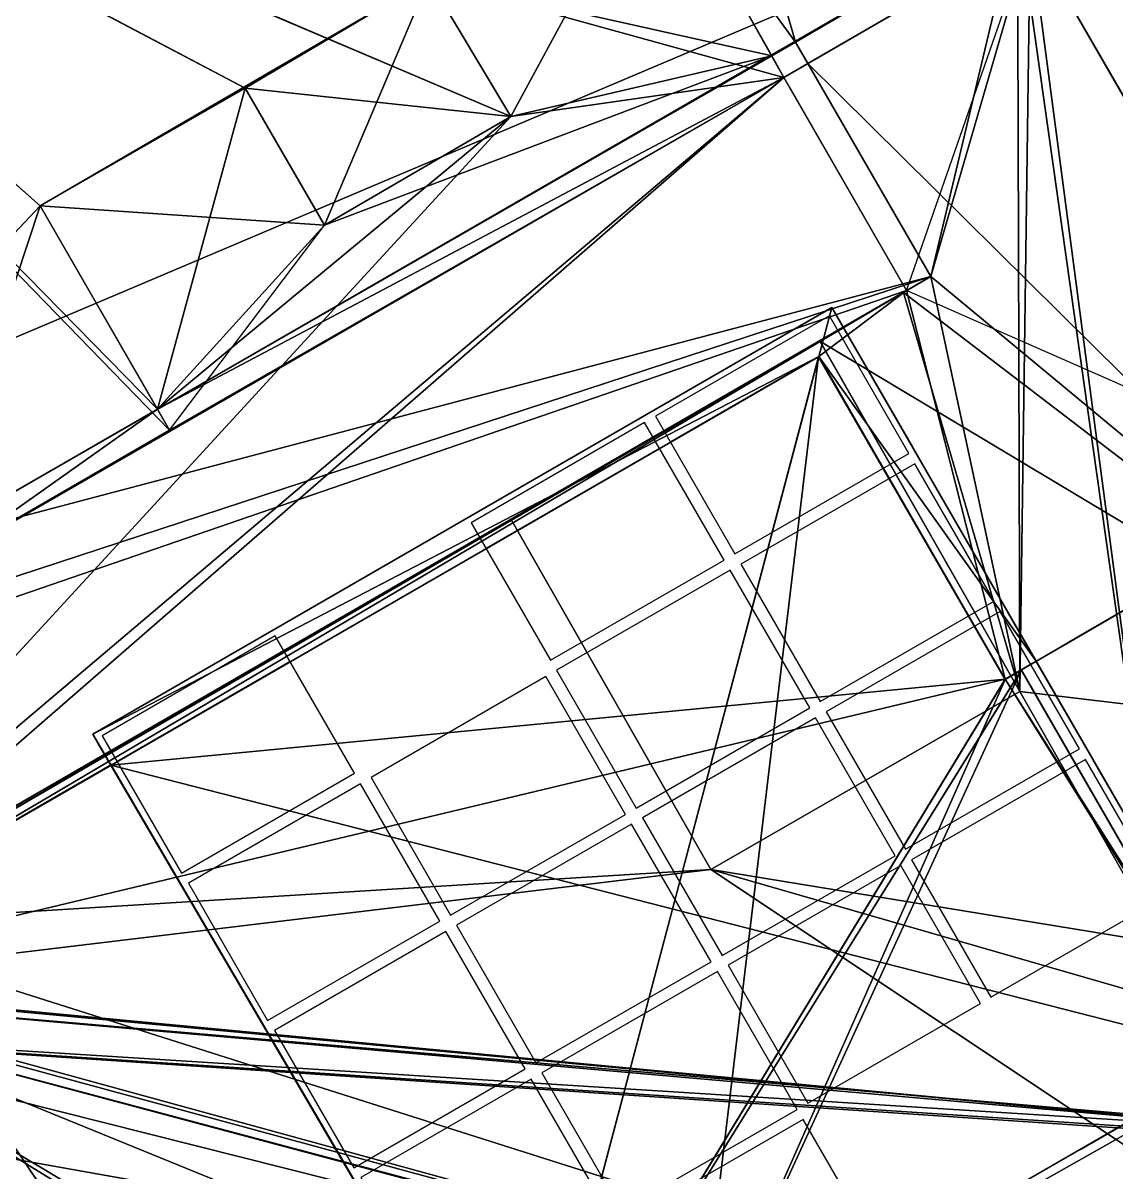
# Model space of a CAD drawing. Header units: metres. Extents: x -36.1 to 30.3, y -15.2 to 19.6.
# Drawn here: x 16.23 to 23.53, y 5.22 to 12.9 of the extents above; entities that cross this region are included whole.
import ezdxf

# ---------------------------------------------------------------- set-up
doc = ezdxf.new("R2010")
doc.units = ezdxf.units.M

msp = doc.modelspace()

# ---------------------------------------------------------------- linework, layer by layer
at = {"layer": '1ST%FLOOR_1ST%CORRIDOR', "color": 43}
for points in [[(21.39165, 12.76959, 4.4222), (21.39165, 12.76959, 0.5112), (15.60099, 9.43647, 0.5112), (15.60099, 9.43647, 4.4222)], [(22.29652, 11.20299, 4.4222), (22.29652, 11.20299, 0.5112), (21.39165, 12.76959, 0.5112), (21.39165, 12.76959, 4.4222)], [(21.55388, 10.77331, 4.4222), (21.55388, 10.77331, 0.5112), (22.29652, 11.20299, 0.5112), (22.29652, 11.20299, 4.4222)], [(19.49051, 9.57945, 4.4222), (19.49051, 9.57945, 0.5112), (21.55388, 10.77331, 0.5112), (21.55388, 10.77331, 4.4222)], [(14.79667, 6.86608, 4.4222), (14.79667, 6.86608, 0.5112), (19.49051, 9.57945, 0.5112), (19.49051, 9.57945, 4.4222)]]:
    msp.add_3dface(points, dxfattribs=at)
at = {"layer": '1ST%FLOOR_1ST%CORRIDOR', "color": 8}
for points in [[(22.29652, 11.20299, 0.5112), (15.60099, 9.43647, 0.5112), (21.39165, 12.76959, 0.5112)], [(22.29652, 11.20299, 0.5112), (14.79667, 6.86608, 0.5112), (13.89319, 8.44849, 0.5112)], [(22.29652, 11.20299, 0.5112), (13.89319, 8.44849, 0.5112), (15.60099, 9.43647, 0.5112)], [(22.29652, 11.20299, 0.5112), (19.49051, 9.57945, 0.5112), (14.79667, 6.86608, 0.5112)]]:
    msp.add_3dface(points, dxfattribs=at)
at = {"layer": '1ST%FLOOR_1ST%CORRIDOR', "color": 15}
for points in [[(21.3144, 12.53478, 4.4222), (21.23334, 12.67846, 4.4222), (17.12798, 10.31541, 4.4222)], [(21.3144, 12.53478, 4.4222), (22.13381, 11.10891, 4.4222), (22.29652, 11.20299, 4.4222), (21.47385, 12.62727, 4.4222)], [(13.9763, 8.30292, 4.4222), (22.13381, 11.10891, 4.4222), (21.3144, 12.53478, 4.4222)], [(13.9763, 8.30292, 4.4222), (21.3144, 12.53478, 4.4222), (17.20799, 10.17682, 4.4222)], [(21.3144, 12.53478, 4.4222), (17.12798, 10.31541, 4.4222), (17.20799, 10.17682, 4.4222)], [(13.9763, 8.30292, 4.4222), (14.79667, 6.86608, 4.4222), (22.13381, 11.10891, 4.4222)], [(17.12798, 10.31541, 4.4222), (15.60099, 9.43647, 4.4222), (15.66638, 9.28292, 4.4222)], [(15.66638, 9.28292, 4.4222), (17.20799, 10.17682, 4.4222), (17.12798, 10.31541, 4.4222)]]:
    msp.add_3dface(points, dxfattribs=at)
at = {"layer": '1ST%FLOOR_1ST%CORRIDOR', "color": 45}
for points in [[(21.3367, 12.73796, 3.2412), (21.3367, 12.73796, 0.8112), (20.54455, 12.282, 0.8112), (20.54455, 12.282, 3.2412)], [(22.09665, 11.54901, 3.2412), (22.09665, 11.54901, 0.8112), (21.59149, 12.42361, 0.8112), (21.59149, 12.42361, 3.2412)], [(20.62436, 10.23549, 3.2412), (20.62436, 10.23549, 0.8112), (21.49857, 10.74131, 0.8112), (21.49857, 10.74131, 3.2412)], [(16.44763, 9.9238, 3.2412), (16.44763, 9.9238, 0.8112), (15.65548, 9.46784, 0.8112), (15.65548, 9.46784, 3.2412)], [(18.56079, 9.04201, 3.2412), (18.56079, 9.04201, 0.8112), (19.43521, 9.54748, 0.8112), (19.43521, 9.54748, 3.2412)]]:
    msp.add_3dface(points, dxfattribs=at)
at = {"layer": '1ST%FLOOR_1ST%ELECTRICAL%ROOM', "color": 43}
for points in [[(22.87598, 13.63744, 4.4222), (22.87598, 13.63744, 0.5112), (21.39165, 12.76959, 0.5112), (21.39165, 12.76959, 4.4222)], [(26.10488, 8.04481, 4.4222), (26.10488, 8.04481, 0.5112), (22.87598, 13.63744, 0.5112), (22.87598, 13.63744, 4.4222)], [(21.39165, 12.76959, 4.4222), (21.39165, 12.76959, 0.5112), (22.29652, 11.20299, 0.5112), (22.29652, 11.20299, 4.4222)], [(22.29652, 11.20299, 4.4222), (22.29652, 11.20299, 0.5112), (21.55388, 10.77331, 0.5112), (21.55388, 10.77331, 4.4222)], [(21.55388, 10.77331, 4.4222), (21.55388, 10.77331, 0.5112), (22.89059, 8.42908, 0.5112), (22.89059, 8.42908, 4.4222)], [(22.89059, 8.42908, 4.4222), (22.89059, 8.42908, 0.5112), (23.85034, 6.74268, 0.5112), (23.85034, 6.74268, 4.4222)]]:
    msp.add_3dface(points, dxfattribs=at)
at = {"layer": '1ST%FLOOR_1ST%ELECTRICAL%ROOM', "color": 8}
for points in [[(22.87598, 13.63744, 0.5112), (22.29652, 11.20299, 0.5112), (21.39165, 12.76959, 0.5112)], [(22.87598, 13.63744, 0.5112), (22.89059, 8.42908, 0.5112), (22.29652, 11.20299, 0.5112)], [(22.87598, 13.63744, 0.5112), (26.10488, 8.04481, 0.5112), (23.85034, 6.74268, 0.5112)], [(22.87598, 13.63744, 0.5112), (23.85034, 6.74268, 0.5112), (22.89059, 8.42908, 0.5112)], [(22.89059, 8.42908, 0.5112), (21.55388, 10.77331, 0.5112), (22.29652, 11.20299, 0.5112)]]:
    msp.add_3dface(points, dxfattribs=at)
at = {"layer": '1ST%FLOOR_1ST%ELECTRICAL%ROOM', "color": 15}
for points in [[(21.39165, 12.76959, 4.4222), (21.47385, 12.62727, 4.4222), (22.96112, 13.48997, 4.4222), (22.87598, 13.63744, 4.4222)], [(26.10488, 8.04481, 4.4222), (22.96112, 13.48997, 4.4222), (21.47385, 12.62727, 4.4222)], [(26.10488, 8.04481, 4.4222), (21.47385, 12.62727, 4.4222), (22.29652, 11.20299, 4.4222)], [(26.10488, 8.04481, 4.4222), (22.29652, 11.20299, 4.4222), (22.11368, 11.09721, 4.4222)], [(21.55452, 10.77219, 4.4222), (26.10488, 8.04481, 4.4222), (22.11368, 11.09721, 4.4222)], [(21.55452, 10.77219, 4.4222), (22.89059, 8.42908, 4.4222), (26.10488, 8.04481, 4.4222)], [(22.89059, 8.42908, 4.4222), (23.85034, 6.74268, 4.4222), (26.10488, 8.04481, 4.4222)]]:
    msp.add_3dface(points, dxfattribs=at)
at = {"layer": '1ST%FLOOR_1ST%ELECTRICAL%ROOM', "color": 45}
msp.add_3dface([(21.59149, 12.42361, 3.2412), (21.59149, 12.42361, 0.8112), (22.09665, 11.54901, 0.8112), (22.09665, 11.54901, 3.2412)], dxfattribs=at)
at = {"layer": '1ST%FLOOR_1ST%ELEVATOR%MACHINE', "color": 43}
for points in [[(21.55388, 10.77331, 4.4222), (21.55388, 10.77331, 0.5112), (19.49051, 9.57945, 0.5112), (19.49051, 9.57945, 4.4222)], [(22.89059, 8.42908, 4.4222), (22.89059, 8.42908, 0.5112), (21.55388, 10.77331, 0.5112), (21.55388, 10.77331, 4.4222)], [(19.49051, 9.57945, 4.4222), (19.49051, 9.57945, 0.5112), (20.82536, 7.23828, 0.5112), (20.82536, 7.23828, 4.4222)], [(20.82536, 7.23828, 4.4222), (20.82536, 7.23828, 0.5112), (22.89059, 8.42908, 0.5112), (22.89059, 8.42908, 4.4222)]]:
    msp.add_3dface(points, dxfattribs=at)
at = {"layer": '1ST%FLOOR_1ST%ELEVATOR%MACHINE', "color": 8}
msp.add_3dface([(21.55388, 10.77331, 0.5112), (22.89059, 8.42908, 0.5112), (20.82536, 7.23828, 0.5112), (19.49051, 9.57945, 0.5112)], dxfattribs=at)
at = {"layer": '1ST%FLOOR_1ST%ELEVATOR%MACHINE', "color": 15}
msp.add_3dface([(19.49349, 9.57422, 4.4222), (20.82536, 7.23828, 4.4222), (22.89059, 8.42908, 4.4222), (21.55452, 10.77219, 4.4222)], dxfattribs=at)
at = {"layer": '1ST%FLOOR_1ST%ELEVATOR%MACHINE', "color": 45}
msp.add_3dface([(21.49857, 10.74131, 3.2412), (21.49857, 10.74131, 0.8112), (20.62436, 10.23549, 0.8112), (20.62436, 10.23549, 3.2412)], dxfattribs=at)
at = {"layer": '1ST%FLOOR_1ST%LOBBY', "color": 15}
for points in [[(20.82536, 7.23828, 4.4222), (19.49349, 9.57422, 4.4222), (14.07784, 6.42639, 4.4222)], [(14.07784, 6.42639, 4.4222), (19.49349, 9.57422, 4.4222), (14.79667, 6.86608, 4.4222)], [(23.85034, 6.74268, 4.4222), (22.89059, 8.42908, 4.4222), (20.82536, 7.23828, 4.4222)], [(27.71813, 5.25058, 4.4222), (20.82536, 7.23828, 4.4222), (14.07784, 6.42639, 4.4222)], [(27.71813, 5.25058, 4.4222), (23.85034, 6.74268, 4.4222), (20.82536, 7.23828, 4.4222)], [(9.85403, 6.42639, 4.4222), (9.85263, -0.01894, 4.4222), (23.53432, -0.01894, 4.4222)], [(9.85403, 6.42639, 4.4222), (23.53432, -0.01894, 4.4222), (23.53432, 0.89388, 4.4222)], [(9.85403, 6.42639, 4.4222), (23.53432, 0.89388, 4.4222), (27.3735, 0.89388, 4.4222)], [(9.85403, 6.42639, 4.4222), (27.3735, 0.89388, 4.4222), (27.3735, 2.87498, 4.4222)], [(9.85403, 6.42639, 4.4222), (27.3735, 2.87498, 4.4222), (27.71813, 5.25058, 4.4222)], [(9.85403, 6.42639, 4.4222), (27.71813, 5.25058, 4.4222), (14.07784, 6.42639, 4.4222)]]:
    msp.add_3dface(points, dxfattribs=at)
at = {"layer": '1ST%FLOOR_1ST%LOBBY', "color": 43}
for points in [[(19.49051, 9.57945, 4.4222), (19.49051, 9.57945, 0.5112), (14.79667, 6.86608, 0.5112), (14.79667, 6.86608, 4.4222)], [(20.82536, 7.23828, 4.4222), (20.82536, 7.23828, 0.5112), (19.49051, 9.57945, 0.5112), (19.49051, 9.57945, 4.4222)], [(22.89059, 8.42908, 4.4222), (22.89059, 8.42908, 0.5112), (20.82536, 7.23828, 0.5112), (20.82536, 7.23828, 4.4222)], [(23.85034, 6.74268, 4.4222), (23.85034, 6.74268, 0.5112), (22.89059, 8.42908, 0.5112), (22.89059, 8.42908, 4.4222)]]:
    msp.add_3dface(points, dxfattribs=at)
at = {"layer": '1ST%FLOOR_1ST%LOBBY', "color": 8}
for points in [[(14.79667, 6.86608, 0.5112), (19.49051, 9.57945, 0.5112), (20.82536, 7.23828, 0.5112)], [(20.82536, 7.23828, 0.5112), (22.89059, 8.42908, 0.5112), (23.85034, 6.74268, 0.5112)], [(27.3735, 2.87498, 0.5112), (8.26992, 6.23491, 0.5112), (8.26992, 7.68722, 0.5112)], [(27.3735, 2.87498, 0.5112), (8.26992, 7.68722, 0.5112), (14.79667, 6.86608, 0.5112)], [(27.3735, 2.87498, 0.5112), (14.79667, 6.86608, 0.5112), (20.82536, 7.23828, 0.5112)], [(27.3735, 2.87498, 0.5112), (20.82536, 7.23828, 0.5112), (23.85034, 6.74268, 0.5112)], [(27.3735, 2.87498, 0.5112), (3.99366, -0.45413, 0.5112), (3.99366, 6.23491, 0.5112)], [(27.3735, 2.87498, 0.5112), (3.99366, 6.23491, 0.5112), (8.26992, 6.23491, 0.5112)]]:
    msp.add_3dface(points, dxfattribs=at)
at = {"layer": '1ST%FLOOR_1ST%LOBBY', "color": 45}
for points in [[(19.43521, 9.54748, 3.2412), (19.43521, 9.54748, 0.8112), (18.56079, 9.04201, 0.8112), (18.56079, 9.04201, 3.2412)], [(15.08014, 7.0066, 4.4222), (9.85463, -0.01694, 4.4222), (16.77586, 4.4834, 4.4222)]]:
    msp.add_3dface(points, dxfattribs=at)
at = {"layer": '1ST%FLOOR_1ST%RESTROOM', "color": 8}
for points in [[(22.87598, 13.63744, 0.5112), (15.0748, 10.33024, 0.5112), (12.14699, 15.40162, 0.5112)], [(22.87598, 13.63744, 0.5112), (15.60099, 9.43647, 0.5112), (15.0748, 10.33024, 0.5112)], [(22.87598, 13.63744, 0.5112), (21.39165, 12.76959, 0.5112), (15.60099, 9.43647, 0.5112)]]:
    msp.add_3dface(points, dxfattribs=at)
at = {"layer": '1ST%FLOOR_1ST%RESTROOM', "color": 15}
for points in [[(12.14699, 15.40162, 4.4222), (15.60099, 9.43647, 4.4222), (17.12798, 10.31541, 4.4222)], [(12.14699, 15.40162, 4.4222), (17.12798, 10.31541, 4.4222), (16.34211, 11.67669, 4.4222)], [(12.14699, 15.40162, 4.4222), (16.34211, 11.67669, 4.4222), (17.71293, 12.46372, 4.4222)], [(12.14699, 15.40162, 4.4222), (17.71293, 12.46372, 4.4222), (19.49011, 12.27384, 4.4222)], [(12.14699, 15.40162, 4.4222), (19.49011, 12.27384, 4.4222), (18.94118, 13.19203, 4.4222)], [(21.23334, 12.67846, 4.4222), (20.45492, 14.05819, 4.4222), (18.94118, 13.19203, 4.4222)], [(20.45492, 14.05819, 4.4222), (21.23334, 12.67846, 4.4222), (21.39165, 12.76959, 4.4222)], [(20.45492, 14.05819, 4.4222), (21.39165, 12.76959, 4.4222), (22.87598, 13.63744, 4.4222)], [(21.23334, 12.67846, 4.4222), (18.94118, 13.19203, 4.4222), (19.49011, 12.27384, 4.4222)], [(17.12798, 10.31541, 4.4222), (21.23334, 12.67846, 4.4222), (19.49011, 12.27384, 4.4222)], [(16.34211, 11.67669, 4.4222), (18.24423, 11.54602, 4.4222), (17.71293, 12.46372, 4.4222)], [(17.71293, 12.46372, 4.4222), (18.24423, 11.54602, 4.4222), (19.49011, 12.27384, 4.4222)], [(17.12798, 10.31541, 4.4222), (19.49011, 12.27384, 4.4222), (18.24423, 11.54602, 4.4222)], [(16.34211, 11.67669, 4.4222), (17.12798, 10.31541, 4.4222), (18.24423, 11.54602, 4.4222)]]:
    msp.add_3dface(points, dxfattribs=at)
at = {"layer": '1ST%FLOOR_1ST%RESTROOM', "color": 43}
for points in [[(21.39165, 12.76959, 4.4222), (21.39165, 12.76959, 0.5112), (22.87598, 13.63744, 0.5112), (22.87598, 13.63744, 4.4222)], [(15.60099, 9.43647, 4.4222), (15.60099, 9.43647, 0.5112), (21.39165, 12.76959, 0.5112), (21.39165, 12.76959, 4.4222)]]:
    msp.add_3dface(points, dxfattribs=at)
at = {"layer": '1ST%FLOOR_1ST%RESTROOM', "color": 45}
for points in [[(20.54455, 12.282, 3.2412), (20.54455, 12.282, 0.8112), (21.3367, 12.73796, 0.8112), (21.3367, 12.73796, 3.2412)], [(15.65548, 9.46784, 3.2412), (15.65548, 9.46784, 0.8112), (16.44763, 9.9238, 0.8112), (16.44763, 9.9238, 3.2412)]]:
    msp.add_3dface(points, dxfattribs=at)
at = {"layer": '2ND%FLOOR%NORTH_2ND%CORRIDOR', "color": 8}
for points in [[(20.45492, 14.05819, 4.4222), (19.49011, 12.27384, 4.4222), (18.94118, 13.19203, 4.4222)], [(20.45492, 14.05819, 4.4222), (21.23334, 12.67846, 4.4222), (19.49011, 12.27384, 4.4222)], [(21.23334, 12.67846, 4.4222), (17.12798, 10.31541, 4.4222), (18.24423, 11.54602, 4.4222)], [(21.3144, 12.53478, 4.4222), (17.12798, 10.31541, 4.4222), (21.23334, 12.67846, 4.4222)], [(21.23334, 12.67846, 4.4222), (18.24423, 11.54602, 4.4222), (19.49011, 12.27384, 4.4222)], [(21.3144, 12.53478, 4.4222), (14.79667, 6.86608, 4.4222), (13.9763, 8.30292, 4.4222)], [(21.3144, 12.53478, 4.4222), (13.9763, 8.30292, 4.4222), (17.20799, 10.17682, 4.4222)], [(21.3144, 12.53478, 4.4222), (22.13381, 11.10891, 4.4222), (14.79667, 6.86608, 4.4222)], [(21.3144, 12.53478, 4.4222), (17.20799, 10.17682, 4.4222), (17.12798, 10.31541, 4.4222)], [(17.12798, 10.31541, 4.4222), (16.34211, 11.67669, 4.4222), (17.71293, 12.46372, 4.4222)], [(17.12798, 10.31541, 4.4222), (17.71293, 12.46372, 4.4222), (18.24423, 11.54602, 4.4222)], [(19.49051, 9.57945, 4.4222), (14.07784, 6.42639, 4.4222), (14.79667, 6.86608, 4.4222)]]:
    msp.add_3dface(points, dxfattribs=at)
at = {"layer": '2ND%FLOOR%NORTH_2ND%CORRIDOR', "color": 15}
for points in [[(21.3144, 12.53478, 9.1458), (20.45492, 14.05819, 9.1458), (18.94118, 13.19203, 9.1458)], [(21.3144, 12.53478, 9.1458), (18.94118, 13.19203, 9.1458), (19.49011, 12.27384, 9.1458)], [(14.16683, 6.47812, 9.1458), (22.13381, 11.10891, 9.1458), (21.3144, 12.53478, 9.1458)], [(14.16683, 6.47812, 9.1458), (21.3144, 12.53478, 9.1458), (19.49011, 12.27384, 9.1458)], [(18.24423, 11.54602, 9.1458), (17.71293, 12.46372, 9.1458), (16.34211, 11.67669, 9.1458)], [(18.24423, 11.54602, 9.1458), (16.34211, 11.67669, 9.1458), (17.20799, 10.17682, 9.1458)]]:
    msp.add_3dface(points, dxfattribs=at)
at = {"layer": '2ND%FLOOR%NORTH_2ND%CORRIDOR', "color": 43}
for points in [[(21.3144, 12.53478, 9.1458), (21.3144, 12.53478, 4.4222), (20.45492, 14.05819, 4.4222), (20.45492, 14.05819, 9.1458)], [(18.94118, 13.19203, 9.1458), (18.94118, 13.19203, 4.4222), (19.49011, 12.27384, 4.4222), (19.49011, 12.27384, 9.1458)], [(22.13381, 11.10891, 9.1458), (22.13381, 11.10891, 4.4222), (21.3144, 12.53478, 4.4222), (21.3144, 12.53478, 9.1458)], [(17.71293, 12.46372, 9.1458), (17.71293, 12.46372, 4.4222), (16.34211, 11.67669, 4.4222), (16.34211, 11.67669, 9.1458)], [(18.24423, 11.54602, 9.1458), (18.24423, 11.54602, 4.4222), (17.71293, 12.46372, 4.4222), (17.71293, 12.46372, 9.1458)], [(19.49011, 12.27384, 9.1458), (19.49011, 12.27384, 4.4222), (18.24423, 11.54602, 4.4222), (18.24423, 11.54602, 9.1458)], [(16.34211, 11.67669, 9.1458), (16.34211, 11.67669, 4.4222), (17.20799, 10.17682, 4.4222), (17.20799, 10.17682, 9.1458)], [(14.07784, 6.42639, 9.1458), (14.07784, 6.42639, 4.4222), (22.13381, 11.10891, 4.4222), (22.13381, 11.10891, 9.1458)], [(17.20799, 10.17682, 9.1458), (17.20799, 10.17682, 4.4222), (15.66638, 9.28292, 4.4222), (15.66638, 9.28292, 9.1458)]]:
    msp.add_3dface(points, dxfattribs=at)
at = {"layer": '2ND%FLOOR%NORTH_2ND%CORRIDOR', "color": 45}
for points in [[(21.27934, 12.59692, 7.1522), (21.27934, 12.59692, 4.7222), (20.78306, 13.47658, 4.7222), (20.78306, 13.47658, 7.1522)], [(21.85263, 11.5982, 7.1522), (21.85263, 11.5982, 4.7222), (21.34939, 12.4739, 4.7222), (21.34939, 12.4739, 7.1522)], [(16.66784, 11.11246, 7.1522), (16.66784, 11.11246, 4.7222), (17.17281, 10.23776, 4.7222), (17.17281, 10.23776, 7.1522)]]:
    msp.add_3dface(points, dxfattribs=at)
at = {"layer": '2ND%FLOOR%NORTH_2ND%LOBBY', "color": 43}
for points in [[(22.96112, 13.48997, 9.1458), (22.96112, 13.48997, 4.4222), (21.3144, 12.53478, 4.4222), (21.3144, 12.53478, 9.1458)], [(27.60641, 5.44408, 4.729), (27.60641, 5.44408, 4.4222), (22.96112, 13.48997, 4.4222)], [(22.96112, 13.48997, 4.4222), (22.96112, 13.48997, 5.43406), (23.78641, 12.06051, 4.729)], [(27.60641, 5.44408, 4.729), (22.96112, 13.48997, 4.4222), (23.78641, 12.06051, 4.729)], [(27.60641, 5.44408, 4.729), (23.78641, 12.06051, 4.729), (22.96112, 13.48997, 5.43406)], [(27.71813, 5.25058, 9.1458), (27.60641, 5.44408, 4.729), (22.96112, 13.48997, 5.43406)], [(27.71813, 5.25058, 9.1458), (22.96112, 13.48997, 5.43406), (22.96112, 13.48997, 9.1458)], [(21.3144, 12.53478, 9.1458), (21.3144, 12.53478, 4.4222), (22.13381, 11.10891, 4.4222), (22.13381, 11.10891, 9.1458)], [(22.13381, 11.10891, 9.1458), (22.13381, 11.10891, 4.4222), (14.07784, 6.42639, 4.4222), (14.07784, 6.42639, 9.1458)]]:
    msp.add_3dface(points, dxfattribs=at)
at = {"layer": '2ND%FLOOR%NORTH_2ND%LOBBY', "color": 15}
for points in [[(22.96112, 13.48997, 9.1458), (21.3144, 12.53478, 9.1458), (22.13381, 11.10891, 9.1458)], [(22.13381, 11.10891, 9.1458), (14.16683, 6.47812, 9.1458), (14.28885, 6.47812, 9.1458)], [(22.13381, 11.10891, 9.1458), (14.28885, 6.47812, 9.1458), (21.54709, 10.66866, 9.1458)], [(22.13381, 11.10891, 9.1458), (21.54709, 10.66866, 9.1458), (22.79378, 8.51049, 9.1458)], [(22.13381, 11.10891, 9.1458), (22.79378, 8.51049, 9.1458), (25.05496, 9.82452, 9.1458)], [(22.79378, 8.51049, 9.1458), (21.54709, 10.66866, 9.1458), (14.28885, 6.47812, 9.1458)], [(22.90202, 8.57339, 9.1458), (24.67786, 5.49235, 9.1458), (26.83996, 6.73281, 9.1458), (25.05496, 9.82452, 9.1458)], [(24.67786, 5.49235, 9.1458), (22.90202, 8.57339, 9.1458), (22.79378, 8.51049, 9.1458)], [(24.67786, 5.49235, 9.1458), (22.79378, 8.51049, 9.1458), (14.28885, 6.47812, 9.1458)], [(24.67786, 5.49235, 9.1458), (14.16683, 6.47812, 9.1458), (14.07784, 6.42639, 9.1458)], [(24.67786, 5.49235, 9.1458), (14.28885, 6.47812, 9.1458), (14.16683, 6.47812, 9.1458)], [(9.85403, 6.42639, 9.1458), (9.85263, -0.01894, 9.1458), (23.53432, -0.01894, 9.1458)], [(9.85403, 6.42639, 9.1458), (23.53432, -0.01894, 9.1458), (23.53432, 0.89388, 9.1458)], [(9.85403, 6.42639, 9.1458), (23.53432, 0.89388, 9.1458), (27.3541, 0.89388, 9.1458)], [(9.85403, 6.42639, 9.1458), (27.3541, 0.89388, 9.1458), (27.3541, 2.89438, 9.1458)], [(9.85403, 6.42639, 9.1458), (27.3541, 2.89438, 9.1458), (29.67544, 2.89438, 9.1458)], [(9.85403, 6.42639, 9.1458), (29.67544, 2.89438, 9.1458), (27.70693, 5.23118, 9.1458)], [(9.85403, 6.42639, 9.1458), (27.70693, 5.23118, 9.1458), (24.67786, 5.49235, 9.1458)], [(9.85403, 6.42639, 9.1458), (24.67786, 5.49235, 9.1458), (14.07784, 6.42639, 9.1458)]]:
    msp.add_3dface(points, dxfattribs=at)
at = {"layer": '2ND%FLOOR%NORTH_2ND%LOBBY', "color": 8}
for points in [[(22.96112, 13.48997, 4.4222), (22.29652, 11.20299, 4.4222), (21.47385, 12.62727, 4.4222)], [(22.96112, 13.48997, 4.4222), (22.89059, 8.42908, 4.4222), (22.29652, 11.20299, 4.4222)], [(22.96112, 13.48997, 4.4222), (23.85034, 6.74268, 4.4222), (22.89059, 8.42908, 4.4222)], [(22.96112, 13.48997, 4.4222), (26.10488, 8.04481, 4.4222), (23.85034, 6.74268, 4.4222)], [(21.47385, 12.62727, 4.4222), (22.29652, 11.20299, 4.4222), (22.13381, 11.10891, 4.4222), (21.3144, 12.53478, 4.4222)], [(22.89059, 8.42908, 4.4222), (22.11368, 11.09721, 4.4222), (22.29652, 11.20299, 4.4222)], [(22.89059, 8.42908, 4.4222), (21.55452, 10.77219, 4.4222), (22.11368, 11.09721, 4.4222)], [(21.55452, 10.77219, 4.4222), (22.89059, 8.42908, 4.4222), (20.82536, 7.23828, 4.4222), (19.49349, 9.57422, 4.4222)], [(14.07784, 6.42639, 4.4222), (19.49349, 9.57422, 4.4222), (20.82536, 7.23828, 4.4222)], [(20.82536, 7.23828, 4.4222), (22.89059, 8.42908, 4.4222), (23.85034, 6.74268, 4.4222)], [(27.3735, 2.87498, 4.4222), (14.07784, 6.42639, 4.4222), (20.82536, 7.23828, 4.4222)], [(27.3735, 2.87498, 4.4222), (20.82536, 7.23828, 4.4222), (23.85034, 6.74268, 4.4222)], [(27.3735, 2.87498, 4.4222), (9.85263, -0.01894, 4.4222), (9.85403, 6.42639, 4.4222)], [(27.3735, 2.87498, 4.4222), (9.85403, 6.42639, 4.4222), (14.07784, 6.42639, 4.4222)]]:
    msp.add_3dface(points, dxfattribs=at)
at = {"layer": '2ND%FLOOR%NORTH_2ND%LOBBY', "color": 45}
for points in [[(21.34939, 12.4739, 7.1522), (21.34939, 12.4739, 4.7222), (21.85263, 11.5982, 4.7222), (21.85263, 11.5982, 7.1522)], [(21.54636, 10.66593, 9.1458), (14.28939, 6.47612, 9.1458), (20.73028, 3.84857, 9.1458)], [(21.54636, 10.66593, 9.1458), (20.73028, 3.84857, 9.1458), (22.79305, 8.50775, 9.1458)], [(22.90129, 8.57065, 9.1458), (20.73028, 3.84857, 9.1458), (24.42116, 5.93371, 9.1458)], [(22.79305, 8.50775, 9.1458), (20.73028, 3.84857, 9.1458), (22.90129, 8.57065, 9.1458)], [(15.08014, 7.0066, 4.4222), (16.77586, 4.4834, 4.4222), (9.85463, -0.01694, 4.4222)], [(14.28939, 6.47612, 9.1458), (9.85481, -0.01674, 9.1458), (20.73028, 2.6254, 9.1458)], [(20.73028, 3.84857, 9.1458), (14.28939, 6.47612, 9.1458), (20.73028, 2.6254, 9.1458)]]:
    msp.add_3dface(points, dxfattribs=at)
at = {"layer": '2ND%FLOOR%NORTH_2ND%RESTROOMS', "color": 8}
for points in [[(19.42982, 19.60636, 4.4222), (22.87598, 13.63744, 4.4222), (21.39165, 12.76959, 4.4222)], [(21.39165, 12.76959, 4.4222), (20.45492, 14.05819, 4.4222), (19.42982, 19.60636, 4.4222)], [(16.34211, 11.67669, 4.4222), (15.0748, 10.33024, 4.4222), (12.14699, 15.40162, 4.4222)], [(18.94118, 13.19203, 4.4222), (16.34211, 11.67669, 4.4222), (12.14699, 15.40162, 4.4222)], [(21.39165, 12.76959, 4.4222), (21.23334, 12.67846, 4.4222), (20.45492, 14.05819, 4.4222)], [(22.87598, 13.63744, 4.4222), (22.96112, 13.48997, 4.4222), (21.47385, 12.62727, 4.4222), (21.39165, 12.76959, 4.4222)], [(18.94118, 13.19203, 4.4222), (17.71293, 12.46372, 4.4222), (16.34211, 11.67669, 4.4222)], [(18.94118, 13.19203, 4.4222), (18.24423, 11.54602, 4.4222), (17.71293, 12.46372, 4.4222)], [(18.94118, 13.19203, 4.4222), (19.49011, 12.27384, 4.4222), (18.24423, 11.54602, 4.4222)], [(16.34211, 11.67669, 4.4222), (15.60099, 9.43647, 4.4222), (15.0748, 10.33024, 4.4222)], [(16.34211, 11.67669, 4.4222), (17.12798, 10.31541, 4.4222), (15.60099, 9.43647, 4.4222)], [(17.12798, 10.31541, 4.4222), (15.66638, 9.28292, 4.4222), (15.60099, 9.43647, 4.4222)], [(17.12798, 10.31541, 4.4222), (17.20799, 10.17682, 4.4222), (15.66638, 9.28292, 4.4222)]]:
    msp.add_3dface(points, dxfattribs=at)
at = {"layer": '2ND%FLOOR%NORTH_2ND%RESTROOMS', "color": 15}
for points in [[(12.13823, 15.39657, 9.1458), (15.66638, 9.28292, 9.1458), (17.20799, 10.17682, 9.1458)], [(12.13823, 15.39657, 9.1458), (17.20799, 10.17682, 9.1458), (16.34211, 11.67669, 9.1458)], [(12.13823, 15.39657, 9.1458), (16.34211, 11.67669, 9.1458), (17.71293, 12.46372, 9.1458)], [(12.13823, 15.39657, 9.1458), (17.71293, 12.46372, 9.1458), (19.49011, 12.27384, 9.1458)], [(12.13823, 15.39657, 9.1458), (19.49011, 12.27384, 9.1458), (18.94118, 13.19203, 9.1458)], [(20.45492, 14.05819, 9.1458), (21.3144, 12.53478, 9.1458), (22.96112, 13.48997, 9.1458)], [(17.71293, 12.46372, 9.1458), (18.24423, 11.54602, 9.1458), (19.49011, 12.27384, 9.1458)]]:
    msp.add_3dface(points, dxfattribs=at)
at = {"layer": '2ND%FLOOR%NORTH_2ND%RESTROOMS', "color": 43}
for points in [[(20.45492, 14.05819, 9.1458), (20.45492, 14.05819, 4.4222), (21.3144, 12.53478, 4.4222), (21.3144, 12.53478, 9.1458)], [(21.3144, 12.53478, 9.1458), (21.3144, 12.53478, 4.4222), (22.96112, 13.48997, 4.4222), (22.96112, 13.48997, 9.1458)], [(19.49011, 12.27384, 9.1458), (19.49011, 12.27384, 4.4222), (18.94118, 13.19203, 4.4222), (18.94118, 13.19203, 9.1458)], [(16.34211, 11.67669, 9.1458), (16.34211, 11.67669, 4.4222), (17.71293, 12.46372, 4.4222), (17.71293, 12.46372, 9.1458)], [(17.71293, 12.46372, 9.1458), (17.71293, 12.46372, 4.4222), (18.24423, 11.54602, 4.4222), (18.24423, 11.54602, 9.1458)], [(18.24423, 11.54602, 9.1458), (18.24423, 11.54602, 4.4222), (19.49011, 12.27384, 4.4222), (19.49011, 12.27384, 9.1458)], [(17.20799, 10.17682, 9.1458), (17.20799, 10.17682, 4.4222), (16.34211, 11.67669, 4.4222), (16.34211, 11.67669, 9.1458)], [(15.66638, 9.28292, 9.1458), (15.66638, 9.28292, 4.4222), (17.20799, 10.17682, 4.4222), (17.20799, 10.17682, 9.1458)]]:
    msp.add_3dface(points, dxfattribs=at)
at = {"layer": '2ND%FLOOR%NORTH_2ND%RESTROOMS', "color": 45}
for points in [[(20.78306, 13.47658, 7.1522), (20.78306, 13.47658, 4.7222), (21.27934, 12.59692, 4.7222), (21.27934, 12.59692, 7.1522)], [(17.17281, 10.23776, 7.1522), (17.17281, 10.23776, 4.7222), (16.66784, 11.11246, 4.7222), (16.66784, 11.11246, 7.1522)]]:
    msp.add_3dface(points, dxfattribs=at)
at = {"layer": '3RD%FLOOR%LOWER_3RD%LOWER%LOBBY', "color": 43}
for points in [[(21.54709, 10.66866, 12.8058), (21.54709, 10.66866, 9.1458), (14.28885, 6.47812, 9.1458), (14.28885, 6.47812, 12.8058)], [(22.79378, 8.51049, 12.8058), (22.79378, 8.51049, 9.1458), (21.54709, 10.66866, 9.1458), (21.54709, 10.66866, 12.8058)], [(22.90202, 8.57339, 12.8058), (22.90202, 8.57339, 9.1458), (22.79378, 8.51049, 9.1458), (22.79378, 8.51049, 12.8058)], [(24.67786, 5.49235, 12.8058), (24.67786, 5.49235, 9.1458), (22.90202, 8.57339, 9.1458), (22.90202, 8.57339, 12.8058)]]:
    msp.add_3dface(points, dxfattribs=at)
at = {"layer": '3RD%FLOOR%LOWER_3RD%LOWER%LOBBY', "color": 8}
for points in [[(14.28885, 6.47812, 9.1458), (21.54709, 10.66866, 9.1458), (22.79378, 8.51049, 9.1458)], [(22.79378, 8.51049, 9.1458), (22.90202, 8.57339, 9.1458), (24.67786, 5.49235, 9.1458)], [(14.28885, 6.47812, 9.1458), (22.79378, 8.51049, 9.1458), (24.67786, 5.49235, 9.1458)], [(27.3541, 2.89438, 9.1458), (14.07784, 6.42639, 9.1458), (14.16683, 6.47812, 9.1458)], [(27.3541, 2.89438, 9.1458), (14.16683, 6.47812, 9.1458), (14.28885, 6.47812, 9.1458)], [(24.67786, 5.49235, 9.1458), (27.3541, 2.89438, 9.1458), (14.28885, 6.47812, 9.1458)], [(27.3541, 2.89438, 9.1458), (9.85263, -0.01894, 9.1458), (9.85403, 6.42639, 9.1458)], [(27.3541, 2.89438, 9.1458), (9.85403, 6.42639, 9.1458), (14.07784, 6.42639, 9.1458)]]:
    msp.add_3dface(points, dxfattribs=at)
at = {"layer": '3RD%FLOOR%LOWER_3RD%LOWER%LOBBY', "color": 45}
for points in [[(21.54636, 10.66593, 9.1458), (20.73028, 3.84857, 9.1458), (14.28939, 6.47612, 9.1458)], [(16.81765, 7.93581, 12.8058), (19.57723, 3.22151, 12.8058), (21.54636, 10.66593, 12.8058)], [(21.54636, 10.66593, 12.8058), (19.57723, 3.22151, 12.8058), (22.79305, 8.50775, 12.8058)], [(22.79305, 8.50775, 9.1458), (20.73028, 3.84857, 9.1458), (21.54636, 10.66593, 9.1458)], [(22.90129, 8.57065, 12.8058), (19.57723, 3.22151, 12.8058), (24.38469, 5.99698, 12.8058)], [(22.79305, 8.50775, 12.8058), (19.57723, 3.22151, 12.8058), (22.90129, 8.57065, 12.8058)], [(22.90129, 8.57065, 9.1458), (24.42116, 5.93371, 9.1458), (20.73028, 3.84857, 9.1458)], [(22.90129, 8.57065, 9.1458), (20.73028, 3.84857, 9.1458), (22.79305, 8.50775, 9.1458)], [(16.82362, 7.94156, 12.8038), (16.82362, 7.94156, 12.3878), (14.38489, 6.53356, 12.3878), (14.38489, 6.53356, 12.8038)], [(14.28939, 6.47612, 9.1458), (20.73028, 2.6254, 9.1458), (9.85481, -0.01674, 9.1458)], [(20.73028, 3.84857, 9.1458), (20.73028, 2.6254, 9.1458), (14.28939, 6.47612, 9.1458)]]:
    msp.add_3dface(points, dxfattribs=at)
at = {"layer": '3RD%FLOOR%LOWER_3RD%LOWER%LOBBY', "color": 15}
for points in [[(22.79378, 8.51049, 12.8058), (21.54709, 10.66866, 12.8058), (16.8149, 7.93653, 12.8058)], [(24.38742, 5.99625, 12.8058), (22.90202, 8.57339, 12.8058), (22.79378, 8.51049, 12.8058)], [(16.8149, 7.93653, 12.8058), (24.38742, 5.99625, 12.8058), (22.79378, 8.51049, 12.8058)], [(19.57651, 3.21878, 12.8058), (16.8149, 7.93653, 12.8058), (14.28885, 6.47812, 12.8058)], [(16.8149, 7.93653, 12.8058), (19.57651, 3.21878, 12.8058), (24.38742, 5.99625, 12.8058)], [(9.43982, 6.47812, 12.8058), (9.43982, -0.38054, 12.8058), (27.3541, -0.38054, 12.8058)], [(9.43982, 6.47812, 12.8058), (27.3541, -0.38054, 12.8058), (19.57651, 3.21878, 12.8058)], [(9.43982, 6.47812, 12.8058), (19.57651, 3.21878, 12.8058), (14.28885, 6.47812, 12.8058)], [(27.3541, -0.38054, 12.8058), (24.38742, 5.99625, 12.8058), (19.57651, 3.21878, 12.8058)]]:
    msp.add_3dface(points, dxfattribs=at)
at = {"layer": '3RD%FLOOR%LOWER_3RD%LOWER%LOBBY', "color": 143}
for points in [[(21.51072, 10.64766, 12.7638), (21.51072, 10.64766, 10.2478), (20.55722, 10.09716, 10.2478), (20.55722, 10.09716, 12.7638)], [(21.96906, 9.93818, 12.7638), (21.96906, 9.93818, 10.2478), (21.5681, 10.6323, 10.2478), (21.5681, 10.6323, 12.7638)], [(20.48448, 10.05516, 12.7638), (20.48448, 10.05516, 10.2478), (19.32227, 9.38416, 10.2478), (19.32227, 9.38416, 12.7638)], [(22.56896, 8.89968, 12.7638), (22.56896, 8.89968, 10.2478), (22.01108, 9.86545, 10.2478), (22.01108, 9.86545, 12.7638)], [(18.01457, 8.62916, 12.7638), (18.01457, 8.62916, 10.2478), (16.86172, 7.96356, 10.2478), (16.86172, 7.96356, 12.7638)], [(24.62175, 5.5897, 12.64914), (24.62175, 5.5897, 10.55314), (22.92308, 8.53686, 10.55314), (22.92308, 8.53686, 12.64914)]]:
    msp.add_3dface(points, dxfattribs=at)
at = {"layer": '3RD%FLOOR%LOWER_3RD%LOWER%VESTIBULE', "color": 43}
for points in [[(25.05496, 9.82452, 12.8058), (25.05496, 9.82452, 9.1458), (22.90202, 8.57339, 9.1458), (22.90202, 8.57339, 12.8058)], [(22.90202, 8.57339, 12.8058), (22.90202, 8.57339, 9.1458), (24.67786, 5.49235, 9.1458), (24.67786, 5.49235, 12.8058)]]:
    msp.add_3dface(points, dxfattribs=at)
at = {"layer": '3RD%FLOOR%LOWER_3RD%LOWER%VESTIBULE', "color": 8}
msp.add_3dface([(25.05496, 9.82452, 9.1458), (26.83996, 6.73281, 9.1458), (24.67786, 5.49235, 9.1458), (22.90202, 8.57339, 9.1458)], dxfattribs=at)
at = {"layer": '3RD%FLOOR%LOWER_3RD%LOWER%VESTIBULE', "color": 15}
for points in [[(22.99904, 8.62977, 12.8058), (23.75934, 7.31361, 12.8058), (26.50464, 7.31361, 12.8058), (25.05496, 9.82452, 12.8058)], [(22.90202, 8.57339, 12.8058), (24.38742, 5.99625, 12.8058), (24.48882, 6.05479, 12.8058), (23.00077, 8.63078, 12.8058)]]:
    msp.add_3dface(points, dxfattribs=at)
at = {"layer": '3RD%FLOOR%LOWER_3RD%LOWER%VESTIBULE', "color": 45}
msp.add_3dface([(25.05323, 9.82352, 12.8038), (25.05323, 9.82352, 12.3878), (23.1478, 8.71622, 12.3878), (23.1478, 8.71622, 12.8038)], dxfattribs=at)
at = {"layer": '3RD%FLOOR%LOWER_3RD%LOWER%VESTIBULE', "color": 143}
for points in [[(23.18239, 8.73632, 12.3438), (25.01865, 9.80342, 12.3438), (23.21948, 8.75788, 11.6178)], [(25.01865, 9.80342, 12.3438), (24.98155, 9.78186, 11.6178), (23.21948, 8.75788, 11.6178)], [(24.90893, 9.73966, 11.5338), (24.90893, 9.73966, 9.1878), (23.29211, 8.80008, 9.1878), (23.29211, 8.80008, 11.5338)], [(23.21948, 8.75788, 11.6178), (23.18239, 8.73632, 9.1878), (23.18239, 8.73632, 12.3438)], [(23.21948, 8.75788, 11.6178), (23.21948, 8.75788, 9.1878), (23.18239, 8.73632, 9.1878)], [(22.92308, 8.53686, 12.64914), (22.92308, 8.53686, 10.55314), (24.62175, 5.5897, 10.55314), (24.62175, 5.5897, 12.64914)]]:
    msp.add_3dface(points, dxfattribs=at)
at = {"layer": '3RD%FLOOR%UPPER_3RD%UPPER%LOBBY', "color": 43}
for points in [[(21.63467, 10.99566, 14.33111), (21.63467, 10.99566, 12.8058), (16.69396, 8.14314, 12.8058), (16.69396, 8.14314, 14.33114)], [(24.48882, 6.05479, 16.02213), (24.48882, 6.05479, 12.8058), (21.63467, 10.99566, 12.8058), (21.63467, 10.99566, 14.33111)], [(16.69396, 8.14314, 14.33114), (16.69396, 8.14314, 12.8058), (19.57651, 3.21878, 12.8058), (19.57651, 3.21878, 16.02213)], [(19.57651, 3.21878, 16.02213), (19.57651, 3.21878, 12.8058), (24.48882, 6.05479, 12.8058), (24.48882, 6.05479, 16.02213)]]:
    msp.add_3dface(points, dxfattribs=at)
at = {"layer": '3RD%FLOOR%UPPER_3RD%UPPER%LOBBY', "color": 8}
for points in [[(21.54709, 10.66866, 12.8058), (16.69396, 8.14314, 12.8058), (21.63467, 10.99566, 12.8058)], [(23.00077, 8.63078, 12.8058), (21.54709, 10.66866, 12.8058), (21.63467, 10.99566, 12.8058)], [(21.54709, 10.66866, 12.8058), (16.8149, 7.93653, 12.8058), (16.69396, 8.14314, 12.8058)], [(19.57651, 3.21878, 12.8058), (16.8149, 7.93653, 12.8058), (21.54709, 10.66866, 12.8058)], [(19.57651, 3.21878, 12.8058), (21.54709, 10.66866, 12.8058), (22.79378, 8.51049, 12.8058)], [(23.00077, 8.63078, 12.8058), (22.79378, 8.51049, 12.8058), (21.54709, 10.66866, 12.8058)], [(23.00077, 8.63078, 12.8058), (24.48882, 6.05479, 12.8058), (24.38742, 5.99625, 12.8058), (22.90202, 8.57339, 12.8058)], [(22.90202, 8.57339, 12.8058), (24.38742, 5.99625, 12.8058), (19.57651, 3.21878, 12.8058)], [(22.90202, 8.57339, 12.8058), (19.57651, 3.21878, 12.8058), (22.79378, 8.51049, 12.8058)]]:
    msp.add_3dface(points, dxfattribs=at)
at = {"layer": '3RD%FLOOR%UPPER_3RD%UPPER%LOBBY', "color": 15}
msp.add_3dface([(24.48882, 6.05479, 16.02213), (21.63467, 10.99566, 14.33111), (16.69396, 8.14314, 14.33114), (19.57651, 3.21878, 16.02213)], dxfattribs=at)
at = {"layer": '3RD%FLOOR%UPPER_3RD%UPPER%LOBBY', "color": 143}
for points in [[(21.59829, 10.97466, 14.28912), (21.59829, 10.97466, 12.8478), (20.43609, 10.30366, 12.8478), (20.43609, 10.30366, 14.28912)], [(22.14928, 10.02029, 14.6577), (21.61843, 10.93979, 14.34305), (20.45621, 10.26881, 14.34305), (20.98706, 9.34931, 14.6577)], [(21.66743, 10.93894, 14.28221), (22.17313, 10.06351, 12.8713), (21.66743, 10.93894, 12.8713)], [(22.17313, 10.06351, 14.58182), (22.17313, 10.06351, 12.8713), (21.66743, 10.93894, 14.28221)], [(20.91431, 9.30731, 14.6577), (20.38346, 10.22681, 14.34305), (19.22389, 9.55736, 14.34305), (19.75474, 8.63786, 14.6577)], [(22.71997, 9.03235, 14.99582), (22.18979, 9.95069, 14.68157), (21.02733, 9.27956, 14.68157), (21.55751, 8.36123, 14.99582)], [(22.74386, 9.07551, 14.91997), (22.23866, 9.95008, 12.8713), (22.23866, 9.95008, 14.62065)], [(22.74386, 9.07551, 14.91997), (22.74386, 9.07551, 12.8713), (22.23866, 9.95008, 12.8713)], [(21.48745, 8.31857, 14.99639), (20.95535, 9.24023, 14.681), (19.79541, 8.57056, 14.681), (20.32751, 7.6489, 14.99639)], [(23.29067, 8.04441, 15.33395), (22.76049, 8.96274, 15.01969), (21.59777, 8.29148, 15.01969), (22.12795, 7.37314, 15.33395)], [(22.80939, 8.96208, 14.95879), (23.3146, 8.08751, 13.2613), (22.80939, 8.96208, 13.2613)], [(23.3146, 8.08751, 15.25811), (23.3146, 8.08751, 13.2613), (22.80939, 8.96208, 14.95879)], [(18.44438, 7.88136, 14.6577), (17.91353, 8.80086, 14.34305), (16.75636, 8.13279, 14.34305), (17.28721, 7.21329, 14.6577)], [(20.25513, 7.60712, 14.99639), (19.72303, 8.52878, 14.681), (18.55471, 7.85427, 14.681), (19.0868, 6.93261, 14.99639)], [(22.0579, 7.33048, 15.33451), (21.5258, 8.25214, 15.01912), (20.36876, 7.58415, 15.01912), (20.90085, 6.66249, 15.33451)], [(16.72705, 8.08662, 14.28224), (17.23677, 7.21583, 13.2613), (17.23677, 7.21583, 14.58126)], [(16.72705, 8.08662, 14.28224), (16.72705, 8.08662, 13.2613), (17.23677, 7.21583, 13.2613)], [(23.86137, 7.05646, 15.67207), (23.33119, 7.9748, 15.35781), (22.16822, 7.30339, 15.35781), (22.6984, 6.38505, 15.67207)], [(23.38012, 7.97408, 15.29694), (23.88533, 7.09951, 13.2613), (23.38012, 7.97408, 13.2613)], [(23.88533, 7.09951, 15.59626), (23.88533, 7.09951, 13.2613), (23.38012, 7.97408, 15.29694)], [(19.01483, 6.89327, 14.99582), (18.48465, 7.81161, 14.68157), (17.33341, 7.14697, 14.68157), (17.86359, 6.22863, 14.99582)], [(20.82867, 6.62082, 15.33451), (20.29658, 7.54248, 15.01912), (19.12515, 6.86618, 15.01912), (19.65725, 5.94452, 15.33451)], [(22.62835, 6.34239, 15.67264), (22.09625, 7.26405, 15.35725), (20.94208, 6.59772, 15.35725), (21.47418, 5.67606, 15.67264)], [(17.30295, 7.10278, 14.62008), (17.81268, 6.232, 13.2613), (17.81268, 6.232, 14.9191)], [(17.30295, 7.10278, 14.62008), (17.30295, 7.10278, 13.2613), (17.81268, 6.232, 13.2613)], [(19.58528, 5.90519, 15.33395), (19.0551, 6.82352, 15.01969), (17.9098, 6.16231, 15.01969), (18.43998, 5.24397, 15.33395)], [(21.40202, 5.6344, 15.67264), (20.86992, 6.55606, 15.35725), (19.6956, 5.8781, 15.35725), (20.2277, 4.95644, 15.67264)], [(18.38858, 5.24816, 15.25694), (17.87886, 6.11894, 13.2613), (18.38858, 5.24816, 13.2613)], [(17.87886, 6.11894, 14.95792), (17.87886, 6.11894, 13.2613), (18.38858, 5.24816, 15.25694)], [(23.29699, 5.36672, 15.98013), (23.29699, 5.36672, 13.2378), (24.45245, 6.03379, 13.2378), (24.45245, 6.03379, 15.98013)], [(20.15573, 4.9171, 15.67207), (19.62555, 5.83544, 15.35781), (18.48618, 5.17765, 15.35781), (19.01636, 4.25932, 15.67207)], [(21.97266, 4.64864, 16.01019), (21.44247, 5.56698, 15.69594), (20.26874, 4.88935, 15.69594), (20.79892, 3.97101, 16.01019)]]:
    msp.add_3dface(points, dxfattribs=at)
at = {"layer": '3RD%FLOOR%UPPER_3RD%UPPER%LOBBY', "color": 45}
for points in [[(21.54636, 10.66593, 12.8058), (19.57723, 3.22151, 12.8058), (16.81765, 7.93581, 12.8058)], [(22.79305, 8.50775, 12.8058), (19.57723, 3.22151, 12.8058), (21.54636, 10.66593, 12.8058)], [(22.90129, 8.57065, 12.8058), (24.38469, 5.99698, 12.8058), (19.57723, 3.22151, 12.8058)], [(22.90129, 8.57065, 12.8058), (19.57723, 3.22151, 12.8058), (22.79305, 8.50775, 12.8058)]]:
    msp.add_3dface(points, dxfattribs=at)

doc.saveas('drawing.dxf')
